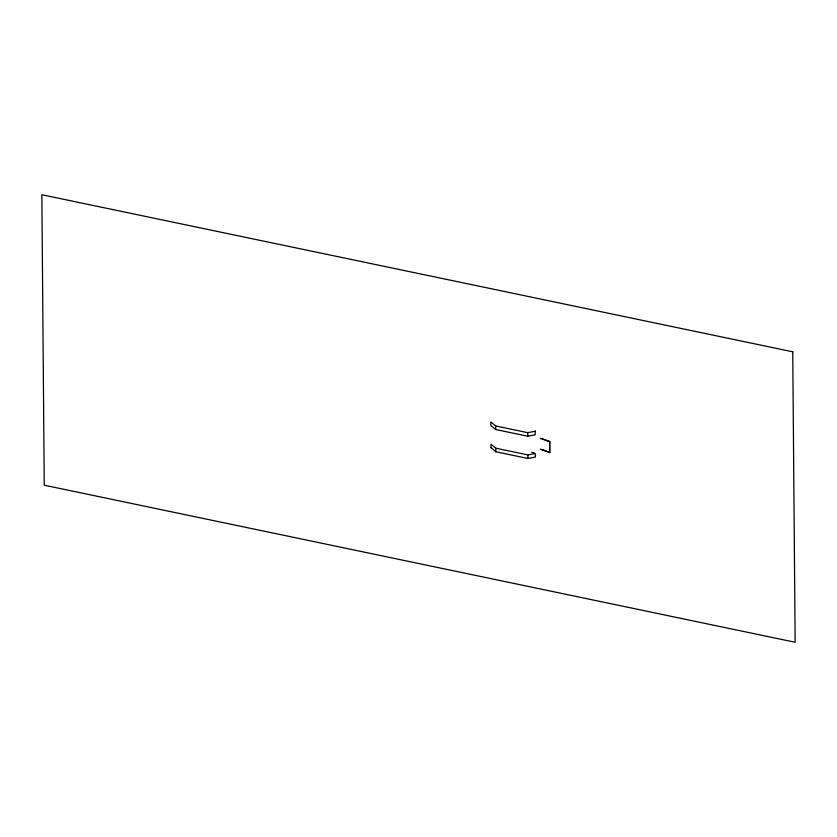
<?xml version="1.0" encoding="UTF-8"?>
<svg xmlns="http://www.w3.org/2000/svg" width="837" height="837" viewBox="0 0 837 837"><rect width="100%" height="100%" fill="white"/><g stroke="black" fill="none" stroke-linecap="round" stroke-linejoin="round"><path stroke-width="1.26" d="M491.037 447.826L491.005 444.259L495.849 448.203L527.917 454.909L535.282 453.518L535.314 457.086L527.938 458.477L495.881 451.771L491.11 447.669M535.105 431.275L527.728 432.666L495.661 425.949L490.817 422.005L490.848 425.583L495.692 429.527L527.76 436.234L535.136 434.842L535.293 430.867M540.273 449.166L549.658 452.555L549.721 441.497L541.508 438.536M549.658 452.555L549.721 441.497M531.683 452.315L534.215 452.838M540.189 438.306L549.564 441.685M541.602 449.406L549.815 452.367M527.728 432.666L527.76 436.234M527.917 454.909L527.938 458.477M495.661 425.949L495.692 429.527M495.849 448.203L495.881 451.771M792.744 351.802L41.85 194.739L44.256 485.198L795.15 642.261L792.744 351.802"/></g></svg>
